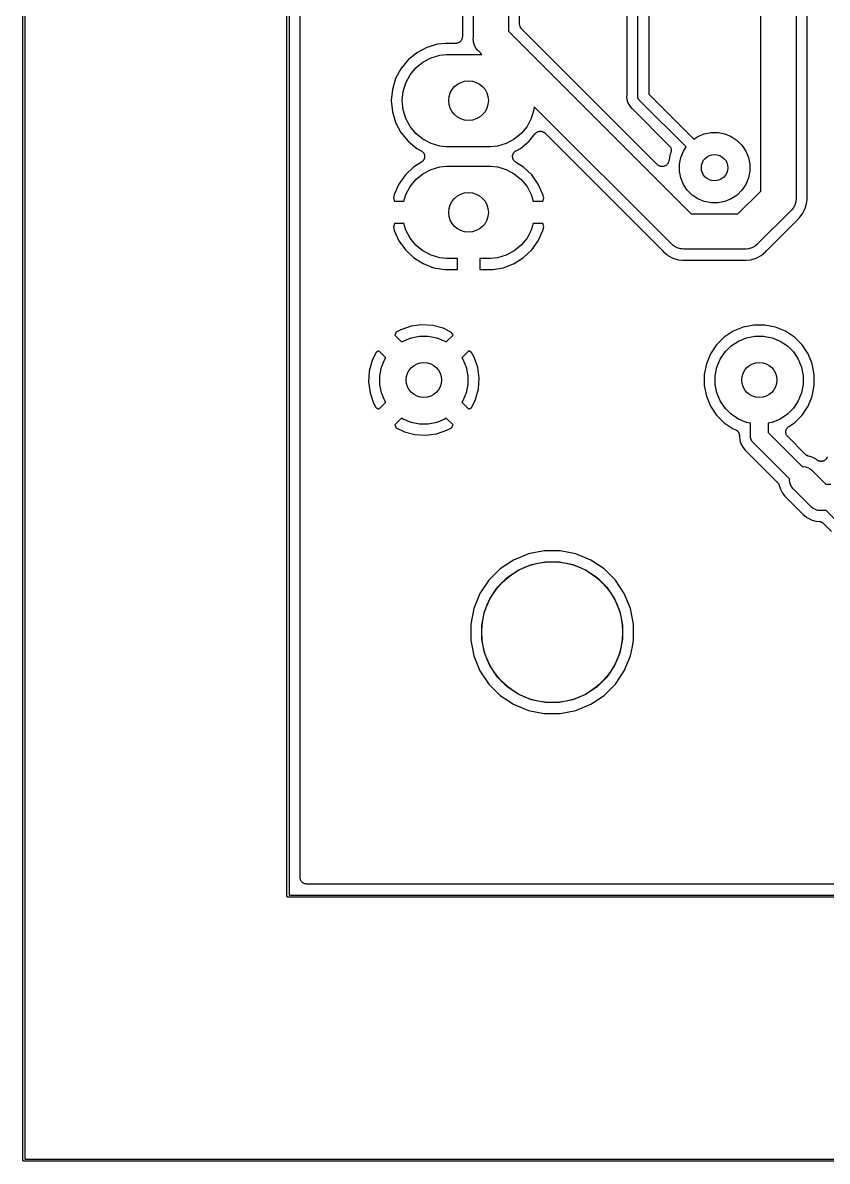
# Model space of a CAD drawing. Extents: x 44 to 126, y -146 to -44.
# Drawn here: x 43.97 to 62.25, y -146.03 to -120.15 of the extents above; entities that cross this region are included whole.
import ezdxf

# ---------------------------------------------------------------- set-up
doc = ezdxf.new("R2010")
doc.units = 0
doc.layers.add('BLACK', color=7, linetype='CONTINUOUS')

msp = doc.modelspace()

# ---------------------------------------------------------------- linework, layer by layer
at = {"layer": 'BLACK', "linetype": 'CONTINUOUS'}
for p, q in [((43.975, -145.999), (43.975, -44.0012)), ((44.025, -44.025), (44.025, -145.975)), ((49.975, -139.999), (49.975, -50.0012)), ((50.025, -50.025), (50.025, -139.975)), ((57.944, -121.817), (57.944, -116.036)), ((58.194, -115.99), (58.194, -121.771)), ((57.694, -116.201), (57.694, -121.797)), ((50.275, -139.575), (50.275, -118.928)), ((53.96, -119.259), (53.96, -120.47)), ((54.21, -120.49), (54.21, -119.027)), ((55.01, -119.027), (55.01, -120.344)), ((55.26, -120.179), (55.26, -119.259)), ((60.74, -123.974), (60.74, -119.48)), ((61.54, -119.426), (61.54, -124.12)), ((61.79, -124.101), (61.79, -119.592)), ((55.2614, -120.192), (55.26, -120.179)), ((55.2626, -120.206), (55.2614, -120.192)), ((55.2628, -120.207), (55.2626, -120.206)), ((55.2629, -120.208), (55.2628, -120.207)), ((55.2669, -120.221), (55.2629, -120.208)), ((55.2707, -120.234), (55.2669, -120.221)), ((55.2711, -120.235), (55.2707, -120.234)), ((55.2713, -120.236), (55.2711, -120.235)), ((55.2778, -120.248), (55.2713, -120.236)), ((55.2842, -120.26), (55.2778, -120.248)), ((55.2847, -120.261), (55.2842, -120.26)), ((55.2851, -120.262), (55.2847, -120.261)), ((55.2938, -120.272), (55.2851, -120.262)), ((55.3025, -120.283), (55.2938, -120.272)), ((55.3035, -120.284), (55.3025, -120.283)), ((55.3036, -120.284), (55.3035, -120.284)), ((55.3039, -120.285), (55.3036, -120.284)), ((55.3036, -120.284), (55.3036, -120.284)), ((58.3951, -123.376), (55.3039, -120.285)), ((53.9248, -120.565), (53.9157, -120.576)), ((53.9338, -120.555), (53.9248, -120.565)), ((53.934, -120.554), (53.9338, -120.555)), ((53.9344, -120.554), (53.934, -120.554)), ((53.9411, -120.541), (53.9344, -120.554)), ((53.9479, -120.529), (53.9411, -120.541)), ((53.948, -120.529), (53.9479, -120.529)), ((53.9483, -120.528), (53.948, -120.529)), ((53.9524, -120.515), (53.9483, -120.528)), ((53.9567, -120.501), (53.9524, -120.515)), ((53.9568, -120.501), (53.9567, -120.501)), ((53.9569, -120.5), (53.9568, -120.501)), ((53.9584, -120.486), (53.9569, -120.5)), ((53.96, -120.472), (53.9584, -120.486)), ((53.96, -120.47), (53.96, -120.471)), ((53.96, -120.471), (53.96, -120.471)), ((53.96, -120.471), (53.96, -120.471)), ((53.96, -120.471), (53.96, -120.472)), ((54.2081, -120.51), (54.21, -120.49)), ((54.2158, -120.588), (54.2081, -120.51)), ((55.01, -120.344), (59.1597, -124.494)), ((53.1521, -120.713), (52.9263, -120.834)), ((53.3972, -120.639), (53.1521, -120.713)), ((53.5881, -120.62), (53.3972, -120.639)), ((53.81, -120.62), (53.5881, -120.62)), ((53.8241, -120.619), (53.81, -120.62)), ((53.8381, -120.617), (53.8241, -120.619)), ((53.8386, -120.617), (53.8381, -120.617)), ((53.8391, -120.617), (53.8386, -120.617)), ((53.8526, -120.613), (53.8391, -120.617)), ((53.8662, -120.609), (53.8526, -120.613)), ((53.8667, -120.609), (53.8662, -120.609)), ((53.8672, -120.609), (53.8667, -120.609)), ((53.8796, -120.602), (53.8672, -120.609)), ((53.8921, -120.596), (53.8796, -120.602)), ((53.8925, -120.595), (53.8921, -120.596)), ((53.893, -120.595), (53.8925, -120.595)), ((53.9039, -120.586), (53.893, -120.595)), ((53.915, -120.577), (53.9039, -120.586)), ((53.9153, -120.577), (53.915, -120.577)), ((53.9157, -120.576), (53.9153, -120.577)), ((54.2387, -120.664), (54.2158, -120.588)), ((54.2758, -120.733), (54.2387, -120.664)), ((54.3133, -120.779), (54.2758, -120.733)), ((54.3258, -120.794), (54.3133, -120.779)), ((54.3133, -120.779), (54.3133, -120.779)), ((54.341, -120.807), (54.3258, -120.794)), ((54.4043, -120.87), (54.341, -120.807)), ((52.7283, -120.996), (52.5659, -121.194)), ((52.9263, -120.834), (52.7283, -120.996)), ((52.9059, -121.174), (53.0658, -121.043)), ((53.0658, -121.043), (53.2482, -120.945)), ((53.2482, -120.945), (53.4462, -120.885)), ((53.4462, -120.885), (53.6004, -120.87)), ((53.6004, -120.87), (54.4043, -120.87)), ((52.5659, -121.194), (52.4451, -121.42)), ((52.6772, -121.516), (52.7747, -121.334)), ((52.7747, -121.334), (52.9059, -121.174)), ((52.4451, -121.42), (52.3708, -121.665)), ((52.6172, -121.714), (52.6772, -121.516)), ((52.3708, -121.665), (52.3457, -121.92)), ((52.5969, -121.92), (52.6172, -121.714)), ((57.6933, -121.812), (57.6922, -121.823)), ((57.6922, -121.823), (57.6994, -121.897)), ((57.694, -121.799), (57.6933, -121.806)), ((57.6933, -121.806), (57.6933, -121.812)), ((57.694, -121.797), (57.694, -121.799)), ((57.9434, -121.823), (57.944, -121.817)), ((57.9458, -121.847), (57.9434, -121.823)), ((57.9529, -121.871), (57.9458, -121.847)), ((58.194, -121.771), (59.2192, -122.796)), ((52.3457, -121.92), (52.3708, -122.175)), ((52.6172, -122.126), (52.5969, -121.92)), ((52.6772, -122.324), (52.6172, -122.126)), ((55.5868, -122.126), (55.5268, -122.324)), ((55.5934, -122.059), (55.5868, -122.126)), ((58.6973, -125.163), (55.5934, -122.059)), ((57.6994, -121.897), (57.7209, -121.967)), ((57.7209, -121.967), (57.7557, -122.032)), ((57.7557, -122.032), (57.7752, -122.056)), ((57.7752, -122.056), (57.8025, -122.089)), ((57.8025, -122.089), (57.8112, -122.097)), ((57.8112, -122.097), (57.8128, -122.098)), ((57.8128, -122.098), (57.8172, -122.102)), ((57.8172, -122.102), (57.8221, -122.106)), ((57.8221, -122.106), (58.6602, -122.944)), ((57.9646, -121.893), (57.9529, -121.871)), ((57.9744, -121.905), (57.9646, -121.893)), ((57.9802, -121.912), (57.9744, -121.905)), ((57.9849, -121.916), (57.9802, -121.912)), ((59.0424, -122.973), (57.9849, -121.916)), ((52.3708, -122.175), (52.4451, -122.42)), ((52.7747, -122.506), (52.6772, -122.324)), ((55.5268, -122.324), (55.4293, -122.506)), ((52.4451, -122.42), (52.5659, -122.646)), ((52.9059, -122.666), (52.7747, -122.506)), ((55.4293, -122.506), (55.2981, -122.666)), ((55.6404, -122.648), (55.6461, -122.644)), ((55.6461, -122.644), (55.6514, -122.64)), ((55.6514, -122.64), (55.6584, -122.636)), ((55.6584, -122.636), (55.6649, -122.632)), ((55.6649, -122.632), (55.6713, -122.63)), ((55.6713, -122.63), (55.6773, -122.626)), ((55.6773, -122.626), (55.6848, -122.624)), ((55.6848, -122.624), (55.6921, -122.621)), ((55.6921, -122.621), (55.6988, -122.62)), ((55.6988, -122.62), (55.7054, -122.618)), ((55.7054, -122.618), (55.7132, -122.617)), ((55.7132, -122.617), (55.7209, -122.616)), ((55.7209, -122.616), (55.7277, -122.616)), ((55.7277, -122.616), (55.7345, -122.615)), ((55.7345, -122.615), (55.7423, -122.616)), ((55.7423, -122.616), (55.7501, -122.616)), ((55.7501, -122.616), (55.7568, -122.618)), ((55.7568, -122.618), (55.7636, -122.618)), ((55.7636, -122.618), (55.7711, -122.621)), ((55.7711, -122.621), (55.7788, -122.622)), ((55.7788, -122.622), (55.7851, -122.625)), ((55.7851, -122.625), (55.7916, -122.627)), ((55.7916, -122.627), (55.7985, -122.631)), ((55.7985, -122.631), (55.8057, -122.634)), ((55.8057, -122.634), (55.8114, -122.637)), ((55.8114, -122.637), (55.8174, -122.641)), ((55.8174, -122.641), (55.8235, -122.646)), ((59.4566, -122.675), (59.6112, -122.644)), ((59.6112, -122.644), (59.7688, -122.644)), ((59.7688, -122.644), (59.9234, -122.675)), ((52.5659, -122.646), (52.7283, -122.844)), ((52.7283, -122.844), (52.9263, -123.006)), ((53.0658, -122.797), (52.9059, -122.666)), ((53.2482, -122.895), (53.0658, -122.797)), ((53.4462, -122.955), (53.2482, -122.895)), ((54.9558, -122.895), (54.7578, -122.955)), ((55.1382, -122.797), (54.9558, -122.895)), ((55.2981, -122.666), (55.1382, -122.797)), ((55.2777, -123.006), (55.4757, -122.844)), ((55.4757, -122.844), (55.6181, -122.67)), ((55.6181, -122.67), (55.6194, -122.669)), ((55.6194, -122.669), (55.6243, -122.664)), ((55.6243, -122.664), (55.6287, -122.659)), ((55.6287, -122.659), (55.6348, -122.654)), ((55.6348, -122.654), (55.6404, -122.648)), ((55.8235, -122.646), (55.83, -122.65)), ((55.83, -122.65), (55.8348, -122.655)), ((55.8348, -122.655), (55.8401, -122.659)), ((55.8401, -122.659), (58.5066, -125.326)), ((59.2192, -122.796), (59.3111, -122.735)), ((59.3111, -122.735), (59.4566, -122.675)), ((59.9234, -122.675), (60.0689, -122.735)), ((60.0689, -122.735), (60.2, -122.823)), ((60.2, -122.823), (60.3114, -122.934)), ((52.9263, -123.006), (53.0237, -123.058)), ((53.0237, -123.058), (53.0255, -123.059)), ((53.0255, -123.059), (53.0329, -123.064)), ((53.0329, -123.064), (53.0406, -123.069)), ((53.0406, -123.069), (53.0449, -123.073)), ((53.0449, -123.073), (53.0496, -123.076)), ((53.0496, -123.076), (53.0559, -123.082)), ((53.0559, -123.082), (53.0626, -123.088)), ((53.0626, -123.088), (53.0661, -123.093)), ((53.0661, -123.093), (53.07, -123.097)), ((53.07, -123.097), (53.0749, -123.104)), ((53.0749, -123.104), (53.0804, -123.111)), ((53.0804, -123.111), (53.0829, -123.116)), ((53.0829, -123.116), (53.086, -123.121)), ((53.086, -123.121), (53.0894, -123.13)), ((53.0894, -123.13), (53.0933, -123.138)), ((53.0933, -123.138), (53.0948, -123.143)), ((53.0948, -123.143), (53.0969, -123.148)), ((53.0969, -123.148), (53.0986, -123.157)), ((53.0986, -123.157), (53.1009, -123.166)), ((53.6004, -122.97), (53.4462, -122.955)), ((54.6036, -122.97), (53.6004, -122.97)), ((54.7578, -122.955), (54.6036, -122.97)), ((55.1034, -123.164), (55.1059, -123.155)), ((55.1059, -123.155), (55.1077, -123.146)), ((55.1077, -123.146), (55.1099, -123.141)), ((55.1099, -123.141), (55.1114, -123.136)), ((55.1114, -123.136), (55.1155, -123.128)), ((55.1155, -123.128), (55.119, -123.119)), ((55.119, -123.119), (55.1221, -123.115)), ((55.1221, -123.115), (55.1247, -123.11)), ((55.1247, -123.11), (55.1303, -123.103)), ((55.1303, -123.103), (55.1353, -123.095)), ((55.1353, -123.095), (55.1393, -123.091)), ((55.1393, -123.091), (55.1428, -123.087)), ((55.1428, -123.087), (55.1497, -123.081)), ((55.1497, -123.081), (55.156, -123.074)), ((55.156, -123.074), (55.1607, -123.071)), ((55.1607, -123.071), (55.1651, -123.068)), ((55.1651, -123.068), (55.1729, -123.063)), ((55.1729, -123.063), (55.1803, -123.058)), ((55.1803, -123.058), (55.2777, -123.006)), ((58.6804, -123.138), (58.6483, -123.299)), ((58.6602, -122.944), (58.6607, -122.945)), ((58.6607, -122.945), (58.6607, -122.945)), ((58.6607, -122.945), (58.6607, -122.945)), ((58.6607, -122.945), (58.6616, -122.946)), ((58.6616, -122.946), (58.6703, -122.957)), ((58.6703, -122.957), (58.6792, -122.968)), ((58.6792, -122.968), (58.6795, -122.968)), ((58.6795, -122.968), (58.6799, -122.969)), ((58.6799, -122.969), (58.6863, -122.981)), ((58.6927, -123.108), (58.6804, -123.138)), ((58.6863, -122.981), (58.6929, -122.994)), ((58.6967, -123.095), (58.6927, -123.108)), ((58.6929, -122.994), (58.6931, -122.994)), ((58.6931, -122.994), (58.6934, -122.995)), ((58.6934, -122.995), (58.6972, -123.008)), ((58.7009, -123.081), (58.6967, -123.095)), ((58.6972, -123.008), (58.7013, -123.022)), ((58.701, -123.081), (58.7009, -123.081)), ((58.7012, -123.08), (58.701, -123.081)), ((58.7026, -123.066), (58.7012, -123.08)), ((58.7013, -123.022), (58.7014, -123.022)), ((58.7014, -123.022), (58.7015, -123.023)), ((58.7015, -123.023), (58.7028, -123.037)), ((58.7041, -123.052), (58.7026, -123.066)), ((58.7028, -123.037), (58.7041, -123.051)), ((58.7041, -123.051), (58.704, -123.051)), ((58.704, -123.051), (58.7041, -123.052)), ((58.9207, -123.211), (58.981, -123.065)), ((58.981, -123.065), (59.0424, -122.973)), ((60.3114, -122.934), (60.399, -123.065)), ((60.399, -123.065), (60.4593, -123.211)), ((53.0329, -123.317), (52.8524, -123.431)), ((53.04, -123.312), (53.0329, -123.317)), ((53.0475, -123.307), (53.04, -123.312)), ((53.0516, -123.303), (53.0475, -123.307)), ((53.0561, -123.299), (53.0516, -123.303)), ((53.0619, -123.293), (53.0561, -123.299)), ((53.0683, -123.286), (53.0619, -123.293)), ((53.0715, -123.282), (53.0683, -123.286)), ((53.0753, -123.277), (53.0715, -123.282)), ((53.0797, -123.27), (53.0753, -123.277)), ((53.0847, -123.262), (53.0797, -123.27)), ((53.087, -123.257), (53.0847, -123.262)), ((53.0898, -123.252), (53.087, -123.257)), ((53.0926, -123.243), (53.0898, -123.252)), ((53.0961, -123.235), (53.0926, -123.243)), ((53.0973, -123.23), (53.0961, -123.235)), ((53.0991, -123.224), (53.0973, -123.23)), ((53.1003, -123.215), (53.0991, -123.224)), ((53.1021, -123.206), (53.1003, -123.215)), ((53.1009, -123.166), (53.1013, -123.172)), ((53.1013, -123.172), (53.1024, -123.177)), ((53.1029, -123.195), (53.1021, -123.201)), ((53.1021, -123.201), (53.1021, -123.206)), ((53.1024, -123.177), (53.1023, -123.186)), ((53.1023, -123.186), (53.1029, -123.195)), ((53.4462, -123.425), (53.6004, -123.41)), ((53.6004, -123.41), (54.6036, -123.41)), ((54.6036, -123.41), (54.7578, -123.425)), ((55.1011, -123.193), (55.1018, -123.184)), ((55.1017, -123.199), (55.1011, -123.193)), ((55.1017, -123.204), (55.1017, -123.199)), ((55.1034, -123.213), (55.1017, -123.204)), ((55.1018, -123.175), (55.103, -123.17)), ((55.1018, -123.184), (55.1018, -123.175)), ((55.103, -123.17), (55.1034, -123.164)), ((55.1044, -123.222), (55.1034, -123.213)), ((55.1062, -123.228), (55.1044, -123.222)), ((55.1073, -123.233), (55.1062, -123.228)), ((55.1106, -123.241), (55.1073, -123.233)), ((55.1134, -123.25), (55.1106, -123.241)), ((55.1161, -123.255), (55.1134, -123.25)), ((55.1183, -123.26), (55.1161, -123.255)), ((55.1232, -123.268), (55.1183, -123.26)), ((55.1275, -123.276), (55.1232, -123.268)), ((55.1312, -123.28), (55.1275, -123.276)), ((55.1344, -123.285), (55.1312, -123.28)), ((55.1406, -123.291), (55.1344, -123.285)), ((55.1464, -123.298), (55.1406, -123.291)), ((55.1509, -123.302), (55.1464, -123.298)), ((55.1549, -123.306), (55.1509, -123.302)), ((55.1623, -123.311), (55.1549, -123.306)), ((55.1693, -123.316), (55.1623, -123.311)), ((55.1711, -123.317), (55.1693, -123.316)), ((55.3516, -123.431), (55.1711, -123.317)), ((58.4062, -123.385), (58.3951, -123.376)), ((58.4172, -123.394), (58.4062, -123.385)), ((58.4174, -123.394), (58.4172, -123.394)), ((58.4177, -123.394), (58.4174, -123.394)), ((58.4305, -123.401), (58.4177, -123.394)), ((58.4429, -123.408), (58.4305, -123.401)), ((58.4432, -123.408), (58.4429, -123.408)), ((58.4435, -123.408), (58.4432, -123.408)), ((58.4573, -123.412), (58.4435, -123.408)), ((58.4709, -123.417), (58.4573, -123.412)), ((58.4712, -123.417), (58.4709, -123.417)), ((58.4715, -123.417), (58.4712, -123.417)), ((58.4859, -123.418), (58.4715, -123.417)), ((58.5, -123.42), (58.4859, -123.418)), ((58.5003, -123.42), (58.5, -123.42)), ((58.5006, -123.42), (58.5003, -123.42)), ((58.5151, -123.418), (58.5006, -123.42)), ((58.5291, -123.417), (58.5151, -123.418)), ((58.5294, -123.417), (58.5291, -123.417)), ((58.5298, -123.417), (58.5294, -123.417)), ((58.5435, -123.413), (58.5298, -123.417)), ((58.5572, -123.409), (58.5435, -123.413)), ((58.5575, -123.409), (58.5572, -123.409)), ((58.5578, -123.409), (58.5575, -123.409)), ((58.5703, -123.402), (58.5578, -123.409)), ((58.5832, -123.395), (58.5703, -123.402)), ((58.5834, -123.395), (58.5832, -123.395)), ((58.5837, -123.395), (58.5834, -123.395)), ((58.5947, -123.386), (58.5837, -123.395)), ((58.606, -123.377), (58.5947, -123.386)), ((58.6062, -123.377), (58.606, -123.377)), ((58.6065, -123.377), (58.6062, -123.377)), ((58.6156, -123.366), (58.6065, -123.377)), ((58.6248, -123.355), (58.6156, -123.366)), ((58.625, -123.354), (58.6248, -123.355)), ((58.6252, -123.354), (58.625, -123.354)), ((58.6321, -123.341), (58.6252, -123.354)), ((58.639, -123.329), (58.6321, -123.341)), ((58.6391, -123.329), (58.639, -123.329)), ((58.6392, -123.328), (58.6391, -123.329)), ((58.6436, -123.315), (58.6392, -123.328)), ((58.6478, -123.301), (58.6436, -123.315)), ((58.648, -123.3), (58.6478, -123.301)), ((58.6483, -123.299), (58.648, -123.3)), ((58.648, -123.3), (58.648, -123.3)), ((58.648, -123.3), (58.648, -123.3)), ((58.89, -123.365), (58.9207, -123.211)), ((58.89, -123.523), (58.89, -123.365)), ((60.4593, -123.211), (60.49, -123.365)), ((60.49, -123.365), (60.49, -123.523)), ((52.6671, -123.607), (52.5196, -123.815)), ((52.8524, -123.431), (52.6671, -123.607)), ((52.9059, -123.714), (53.0658, -123.583)), ((53.0658, -123.583), (53.2482, -123.485)), ((53.2482, -123.485), (53.4462, -123.425)), ((54.7578, -123.425), (54.9558, -123.485)), ((54.9558, -123.485), (55.1382, -123.583)), ((55.1382, -123.583), (55.2981, -123.714)), ((55.5369, -123.607), (55.3516, -123.431)), ((55.6844, -123.815), (55.5369, -123.607)), ((58.9207, -123.677), (58.89, -123.523)), ((58.981, -123.823), (58.9207, -123.677)), ((60.4593, -123.677), (60.399, -123.823)), ((60.49, -123.523), (60.4593, -123.677)), ((52.5196, -123.815), (52.4148, -124.05)), ((52.6772, -124.056), (52.7747, -123.874)), ((52.7747, -123.874), (52.9059, -123.714)), ((55.2981, -123.714), (55.4293, -123.874)), ((55.4293, -123.874), (55.5268, -124.056)), ((55.7891, -124.05), (55.6844, -123.815)), ((59.0686, -123.954), (58.981, -123.823)), ((60.399, -123.823), (60.3114, -123.954)), ((52.4148, -124.05), (52.3953, -124.128)), ((52.3953, -124.128), (52.4182, -124.206)), ((52.6318, -124.206), (52.6772, -124.056)), ((55.5268, -124.056), (55.5722, -124.206)), ((55.7858, -124.206), (55.8087, -124.128)), ((55.8087, -124.128), (55.7891, -124.05)), ((59.18, -124.065), (59.0686, -123.954)), ((59.3111, -124.153), (59.18, -124.065)), ((59.4566, -124.213), (59.3111, -124.153)), ((60.0689, -124.153), (59.9234, -124.213)), ((60.2, -124.065), (60.0689, -124.153)), ((60.3114, -123.954), (60.2, -124.065)), ((60.2203, -124.494), (60.74, -123.974)), ((61.5419, -124.14), (61.5347, -124.214)), ((61.54, -124.12), (61.5419, -124.14)), ((61.7806, -124.267), (61.7907, -124.165)), ((61.7906, -124.107), (61.79, -124.101)), ((61.7905, -124.113), (61.7906, -124.107)), ((61.7907, -124.115), (61.7905, -124.113)), ((61.7931, -124.14), (61.7907, -124.115)), ((61.7907, -124.165), (61.7931, -124.14)), ((61.7907, -124.165), (61.7907, -124.165)), ((52.4182, -124.206), (52.6318, -124.206)), ((55.5722, -124.206), (55.7858, -124.206)), ((59.6112, -124.244), (59.4566, -124.213)), ((59.7688, -124.244), (59.6112, -124.244)), ((59.9234, -124.213), (59.7688, -124.244)), ((61.409, -124.437), (60.6827, -125.163)), ((61.4242, -124.424), (61.409, -124.437)), ((61.4438, -124.4), (61.4242, -124.424)), ((61.4742, -124.363), (61.4438, -124.4)), ((61.4832, -124.346), (61.4742, -124.363)), ((61.5113, -124.294), (61.4832, -124.346)), ((61.5342, -124.218), (61.5113, -124.294)), ((61.5347, -124.214), (61.5342, -124.218)), ((61.6831, -124.503), (61.7434, -124.39)), ((61.7434, -124.39), (61.7806, -124.267)), ((52.4182, -124.714), (52.3953, -124.792)), ((52.6318, -124.714), (52.4182, -124.714)), ((52.6772, -124.864), (52.6318, -124.714)), ((55.5722, -124.714), (55.5268, -124.864)), ((55.7858, -124.714), (55.5722, -124.714)), ((55.8087, -124.792), (55.7858, -124.714)), ((59.1597, -124.494), (60.2203, -124.494)), ((60.8734, -125.326), (61.5718, -124.627)), ((61.5718, -124.627), (61.5733, -124.626)), ((61.5733, -124.626), (61.5783, -124.622)), ((61.5783, -124.622), (61.5827, -124.618)), ((61.5827, -124.618), (61.6018, -124.602)), ((61.6018, -124.602), (61.6286, -124.569)), ((61.6286, -124.569), (61.6831, -124.503)), ((61.6286, -124.569), (61.6286, -124.569)), ((52.3953, -124.792), (52.4148, -124.87)), ((52.4148, -124.87), (52.5196, -125.105)), ((52.7747, -125.046), (52.6772, -124.864)), ((55.5268, -124.864), (55.4293, -125.046)), ((55.6844, -125.105), (55.7891, -124.87)), ((55.7891, -124.87), (55.8087, -124.792)), ((52.5196, -125.105), (52.6671, -125.313)), ((52.9059, -125.206), (52.7747, -125.046)), ((53.0658, -125.337), (52.9059, -125.206)), ((55.2981, -125.206), (55.1382, -125.337)), ((55.4293, -125.046), (55.2981, -125.206)), ((55.5369, -125.313), (55.6844, -125.105)), ((58.7098, -125.178), (58.6973, -125.163)), ((58.725, -125.191), (58.7098, -125.178)), ((58.7499, -125.211), (58.725, -125.191)), ((58.725, -125.191), (58.725, -125.191)), ((58.7707, -125.228), (58.7499, -125.211)), ((58.8402, -125.265), (58.7707, -125.228)), ((60.6093, -125.228), (60.5398, -125.265)), ((60.6702, -125.178), (60.6093, -125.228)), ((60.6827, -125.163), (60.6702, -125.178)), ((52.6671, -125.313), (52.8524, -125.489)), ((52.8524, -125.489), (53.0685, -125.625)), ((53.2482, -125.435), (53.0658, -125.337)), ((53.4462, -125.495), (53.2482, -125.435)), ((54.9558, -125.435), (54.7578, -125.495)), ((55.1382, -125.337), (54.9558, -125.435)), ((55.1355, -125.625), (55.3516, -125.489)), ((55.3516, -125.489), (55.5369, -125.313)), ((58.5066, -125.326), (58.5081, -125.327)), ((58.5081, -125.327), (58.512, -125.332)), ((58.512, -125.332), (58.5165, -125.337)), ((58.5165, -125.337), (58.5322, -125.356)), ((58.5322, -125.356), (58.5944, -125.407)), ((58.5944, -125.407), (58.5945, -125.407)), ((58.5945, -125.407), (58.6311, -125.437)), ((58.6311, -125.437), (58.7441, -125.497)), ((58.9156, -125.288), (58.8402, -125.265)), ((58.9523, -125.292), (58.9156, -125.288)), ((58.994, -125.296), (58.9523, -125.292)), ((59.0136, -125.294), (58.994, -125.296)), ((60.3664, -125.294), (59.0136, -125.294)), ((60.386, -125.296), (60.3664, -125.294)), ((60.4056, -125.294), (60.386, -125.296)), ((60.4644, -125.288), (60.4056, -125.294)), ((60.4056, -125.294), (60.4056, -125.294)), ((60.5398, -125.265), (60.4644, -125.288)), ((60.6359, -125.497), (60.7489, -125.437)), ((60.7489, -125.437), (60.8478, -125.356)), ((60.8478, -125.356), (60.8635, -125.337)), ((60.8635, -125.337), (60.8649, -125.335)), ((60.8649, -125.335), (60.8694, -125.331)), ((60.8694, -125.331), (60.8734, -125.326)), ((53.0685, -125.625), (53.307, -125.717)), ((53.307, -125.717), (53.5608, -125.76)), ((53.6004, -125.51), (53.4462, -125.495)), ((53.848, -125.51), (53.6004, -125.51)), ((53.848, -125.76), (53.848, -125.51)), ((54.6036, -125.51), (54.356, -125.51)), ((54.356, -125.51), (54.356, -125.76)), ((54.7578, -125.495), (54.6036, -125.51)), ((54.6432, -125.76), (54.897, -125.717)), ((54.897, -125.717), (55.1355, -125.625)), ((58.7441, -125.497), (58.8666, -125.535)), ((58.8666, -125.535), (58.9622, -125.544)), ((58.9622, -125.544), (59.0332, -125.544)), ((59.0332, -125.544), (59.0333, -125.544)), ((59.0333, -125.544), (60.3467, -125.544)), ((60.3467, -125.544), (60.3481, -125.544)), ((60.3481, -125.544), (60.4178, -125.544)), ((60.4178, -125.544), (60.5134, -125.535)), ((60.5134, -125.535), (60.6359, -125.497)), ((53.5608, -125.76), (53.848, -125.76)), ((54.356, -125.76), (54.6432, -125.76)), ((53.0424, -127.015), (52.7983, -127.047)), ((53.2881, -127.03), (53.0424, -127.015)), ((53.5261, -127.094), (53.2881, -127.03)), ((60.5829, -127.02), (60.3414, -127.068)), ((60.8291, -127.02), (60.5829, -127.02)), ((61.0706, -127.068), (60.8291, -127.02)), ((52.4565, -127.185), (52.423, -127.248)), ((52.423, -127.248), (52.5804, -127.405)), ((52.5628, -127.128), (52.4565, -127.185)), ((52.7983, -127.047), (52.5628, -127.128)), ((52.7943, -127.308), (52.9875, -127.27)), ((52.9875, -127.27), (53.1845, -127.27)), ((53.1845, -127.27), (53.3777, -127.308)), ((53.7168, -127.187), (53.5261, -127.094)), ((53.5916, -127.405), (53.749, -127.248)), ((53.749, -127.248), (53.7168, -127.187)), ((59.9092, -127.299), (59.7351, -127.473)), ((60.1139, -127.162), (59.9092, -127.299)), ((60.3414, -127.068), (60.1139, -127.162)), ((60.4143, -127.308), (60.6075, -127.27)), ((60.6075, -127.27), (60.8045, -127.27)), ((60.8045, -127.27), (60.9977, -127.308)), ((61.2981, -127.162), (61.0706, -127.068)), ((61.5028, -127.299), (61.2981, -127.162)), ((61.6769, -127.473), (61.5028, -127.299)), ((52.5804, -127.405), (52.6123, -127.384)), ((52.6123, -127.384), (52.7943, -127.308)), ((53.3777, -127.308), (53.5597, -127.384)), ((53.5597, -127.384), (53.5916, -127.405)), ((59.7351, -127.473), (59.5983, -127.678)), ((59.9292, -127.633), (60.0685, -127.493)), ((60.0685, -127.493), (60.2323, -127.384)), ((60.2323, -127.384), (60.4143, -127.308)), ((60.9977, -127.308), (61.1797, -127.384)), ((61.1797, -127.384), (61.3435, -127.493)), ((61.3435, -127.493), (61.4828, -127.633)), ((61.8137, -127.678), (61.6769, -127.473)), ((52.0032, -127.639), (51.9096, -127.83)), ((52.0638, -127.607), (52.0032, -127.639)), ((52.2212, -127.764), (52.0638, -127.607)), ((52.1244, -127.978), (52.1998, -127.796)), ((52.1998, -127.796), (52.2212, -127.764)), ((54.1082, -127.607), (53.9508, -127.764)), ((53.9508, -127.764), (53.9722, -127.796)), ((53.9722, -127.796), (54.0476, -127.978)), ((54.1714, -127.641), (54.1082, -127.607)), ((54.2282, -127.747), (54.1714, -127.641)), ((54.3087, -127.982), (54.2282, -127.747)), ((59.5983, -127.678), (59.504, -127.905)), ((59.7444, -127.978), (59.8198, -127.796)), ((59.8198, -127.796), (59.9292, -127.633)), ((61.4828, -127.633), (61.5922, -127.796)), ((61.5922, -127.796), (61.6676, -127.978)), ((61.908, -127.905), (61.8137, -127.678)), ((51.8463, -128.068), (51.8307, -128.314)), ((51.9096, -127.83), (51.8463, -128.068)), ((52.086, -128.172), (52.1244, -127.978)), ((54.0476, -127.978), (54.086, -128.172)), ((54.3413, -128.226), (54.3087, -127.982)), ((59.504, -127.905), (59.456, -128.147)), ((59.706, -128.172), (59.7444, -127.978)), ((61.6676, -127.978), (61.706, -128.172)), ((61.956, -128.147), (61.908, -127.905)), ((51.8307, -128.314), (51.8633, -128.558)), ((52.086, -128.368), (52.086, -128.172)), ((54.086, -128.172), (54.086, -128.368)), ((54.3257, -128.472), (54.3413, -128.226)), ((59.456, -128.147), (59.456, -128.393)), ((59.706, -128.368), (59.706, -128.172)), ((61.706, -128.172), (61.706, -128.368)), ((61.956, -128.393), (61.956, -128.147)), ((51.8633, -128.558), (51.9438, -128.793)), ((52.1244, -128.562), (52.086, -128.368)), ((52.1998, -128.744), (52.1244, -128.562)), ((54.0476, -128.562), (53.9722, -128.744)), ((54.086, -128.368), (54.0476, -128.562)), ((54.2624, -128.71), (54.3257, -128.472)), ((59.456, -128.393), (59.504, -128.635)), ((59.7444, -128.562), (59.706, -128.368)), ((59.8198, -128.744), (59.7444, -128.562)), ((61.6676, -128.562), (61.5922, -128.744)), ((61.706, -128.368), (61.6676, -128.562)), ((61.908, -128.635), (61.956, -128.393)), ((51.9438, -128.793), (52.0006, -128.899)), ((52.0638, -128.933), (52.2212, -128.776)), ((52.2212, -128.776), (52.1998, -128.744)), ((53.9722, -128.744), (53.9508, -128.776)), ((53.9508, -128.776), (54.1082, -128.933)), ((54.1688, -128.901), (54.2624, -128.71)), ((59.504, -128.635), (59.5983, -128.862)), ((59.9292, -128.907), (59.8198, -128.744)), ((61.5922, -128.744), (61.4828, -128.907)), ((61.8137, -128.862), (61.908, -128.635)), ((52.0006, -128.899), (52.0638, -128.933)), ((54.1082, -128.933), (54.1688, -128.901)), ((59.5983, -128.862), (59.7351, -129.067)), ((59.7351, -129.067), (59.9092, -129.241)), ((60.0685, -129.047), (59.9292, -128.907)), ((60.2323, -129.156), (60.0685, -129.047)), ((61.3435, -129.047), (61.1797, -129.156)), ((61.4828, -128.907), (61.3435, -129.047)), ((61.5028, -129.241), (61.6769, -129.067)), ((61.6769, -129.067), (61.8137, -128.862)), ((52.5804, -129.135), (52.423, -129.292)), ((52.423, -129.292), (52.4552, -129.353)), ((52.4552, -129.353), (52.6459, -129.446)), ((52.6123, -129.156), (52.5804, -129.135)), ((52.7943, -129.232), (52.6123, -129.156)), ((52.9875, -129.27), (52.7943, -129.232)), ((53.1845, -129.27), (52.9875, -129.27)), ((53.3777, -129.232), (53.1845, -129.27)), ((53.5597, -129.156), (53.3777, -129.232)), ((53.5916, -129.135), (53.5597, -129.156)), ((53.749, -129.292), (53.5916, -129.135)), ((53.6091, -129.412), (53.7155, -129.355)), ((53.7155, -129.355), (53.749, -129.292)), ((59.9092, -129.241), (60.1139, -129.378)), ((60.4143, -129.232), (60.2323, -129.156)), ((60.506, -129.25), (60.4143, -129.232)), ((60.506, -129.538), (60.506, -129.25)), ((60.9977, -129.232), (60.906, -129.25)), ((60.906, -129.25), (60.906, -129.465)), ((61.1797, -129.156), (60.9977, -129.232)), ((61.3266, -129.38), (61.3333, -129.368)), ((61.3333, -129.368), (61.3336, -129.367)), ((61.3336, -129.367), (61.3338, -129.367)), ((61.3338, -129.367), (61.343, -129.356)), ((61.343, -129.356), (61.3519, -129.345)), ((61.3519, -129.345), (61.3523, -129.345)), ((61.3523, -129.345), (61.3526, -129.345)), ((61.3526, -129.345), (61.3636, -129.336)), ((61.3636, -129.336), (61.3746, -129.327)), ((61.3746, -129.327), (61.5028, -129.241)), ((52.6459, -129.446), (52.8839, -129.51)), ((52.8839, -129.51), (53.1296, -129.525)), ((53.1296, -129.525), (53.3737, -129.493)), ((53.3737, -129.493), (53.6091, -129.412)), ((60.1139, -129.378), (60.1617, -129.398)), ((60.1617, -129.398), (60.1636, -129.398)), ((60.1636, -129.398), (60.1695, -129.402)), ((60.1695, -129.402), (60.1757, -129.404)), ((60.1757, -129.404), (60.1823, -129.409)), ((60.1823, -129.409), (60.1892, -129.412)), ((60.1892, -129.412), (60.1944, -129.417)), ((60.1944, -129.417), (60.1999, -129.421)), ((60.1999, -129.421), (60.2055, -129.426)), ((60.2055, -129.426), (60.2116, -129.431)), ((60.2116, -129.431), (60.2158, -129.437)), ((60.2158, -129.437), (60.2206, -129.441)), ((60.2206, -129.441), (60.225, -129.448)), ((60.225, -129.448), (60.2299, -129.454)), ((60.2299, -129.454), (60.233, -129.46)), ((60.233, -129.46), (60.2367, -129.466)), ((60.2367, -129.466), (60.2398, -129.473)), ((60.2398, -129.473), (60.2434, -129.48)), ((60.2434, -129.48), (60.2453, -129.487)), ((60.2453, -129.487), (60.2479, -129.493)), ((60.2479, -129.493), (60.2494, -129.501)), ((60.2494, -129.501), (60.2517, -129.508)), ((60.2517, -129.508), (60.2523, -129.515)), ((60.2523, -129.515), (60.2536, -129.522)), ((60.2543, -129.537), (60.2535, -129.544)), ((60.2535, -129.544), (60.2535, -129.545)), ((60.2535, -129.545), (60.2553, -129.563)), ((60.2536, -129.522), (60.2536, -129.529)), ((60.2536, -129.529), (60.2543, -129.537)), ((60.2553, -129.563), (60.2625, -129.636)), ((60.505, -129.548), (60.506, -129.538)), ((60.506, -129.558), (60.505, -129.548)), ((60.5089, -129.587), (60.506, -129.558)), ((60.506, -129.558), (60.506, -129.558)), ((60.5203, -129.625), (60.5089, -129.587)), ((60.5389, -129.66), (60.5203, -129.625)), ((60.906, -129.465), (61.6791, -130.238)), ((61.3079, -129.45), (61.3094, -129.436)), ((61.3079, -129.451), (61.3079, -129.45)), ((61.3079, -129.45), (61.3079, -129.45)), ((61.3092, -129.465), (61.3079, -129.451)), ((61.3105, -129.479), (61.3092, -129.465)), ((61.3094, -129.436), (61.3109, -129.422)), ((61.3106, -129.479), (61.3105, -129.479)), ((61.3106, -129.48), (61.3106, -129.479)), ((61.3146, -129.493), (61.3106, -129.48)), ((61.3109, -129.422), (61.311, -129.421)), ((61.311, -129.421), (61.3111, -129.421)), ((61.3111, -129.421), (61.3153, -129.407)), ((61.3186, -129.507), (61.3146, -129.493)), ((61.3153, -129.407), (61.3195, -129.394)), ((61.3188, -129.507), (61.3186, -129.507)), ((61.319, -129.508), (61.3188, -129.507)), ((61.3256, -129.52), (61.319, -129.508)), ((61.3195, -129.394), (61.3197, -129.393)), ((61.3197, -129.393), (61.3198, -129.393)), ((61.3198, -129.393), (61.3266, -129.38)), ((61.3321, -129.533), (61.3256, -129.52)), ((61.3324, -129.533), (61.3321, -129.533)), ((61.3326, -129.534), (61.3324, -129.533)), ((61.3416, -129.545), (61.3326, -129.534)), ((61.3504, -129.556), (61.3416, -129.545)), ((61.351, -129.557), (61.3504, -129.556)), ((61.3518, -129.557), (61.351, -129.557)), ((61.351, -129.557), (61.351, -129.557)), ((61.351, -129.557), (61.351, -129.557)), ((61.7579, -129.964), (61.3518, -129.557)), ((60.2625, -129.636), (60.2882, -129.721)), ((60.2882, -129.721), (60.33, -129.799)), ((60.33, -129.799), (60.3863, -129.868)), ((60.3863, -129.868), (60.3977, -129.877)), ((60.3977, -129.877), (60.3994, -129.879)), ((60.3994, -129.879), (60.4038, -129.883)), ((60.4038, -129.883), (60.4087, -129.887)), ((60.4087, -129.887), (61.1215, -130.6)), ((60.5639, -129.69), (60.5389, -129.66)), ((60.5715, -129.696), (60.5639, -129.69)), ((61.3962, -130.521), (60.5715, -129.696)), ((61.7629, -129.968), (61.7579, -129.964)), ((61.7674, -129.972), (61.7629, -129.968)), ((61.7742, -129.977), (61.7674, -129.972)), ((61.7805, -129.982), (61.7742, -129.977)), ((61.7862, -129.985), (61.7805, -129.982)), ((61.7916, -129.989), (61.7862, -129.985)), ((61.7991, -129.992), (61.7916, -129.989)), ((61.8063, -129.996), (61.7991, -129.992)), ((61.8125, -129.998), (61.8063, -129.996)), ((61.8184, -130), (61.8125, -129.998)), ((61.8204, -130.001), (61.8184, -130)), ((61.9075, -130.027), (61.8204, -130.001)), ((62.003, -130.078), (61.9075, -130.027)), ((62.0125, -130.086), (62.003, -130.078)), ((62.0184, -130.09), (62.0125, -130.086)), ((62.0239, -130.095), (62.0184, -130.09)), ((62.0305, -130.098), (62.0239, -130.095)), ((62.0368, -130.102), (62.0305, -130.098)), ((62.0434, -130.105), (62.0368, -130.102)), ((62.0496, -130.109), (62.0434, -130.105)), ((62.0569, -130.111), (62.0496, -130.109)), ((62.0638, -130.114), (62.0569, -130.111)), ((62.0708, -130.115), (62.0638, -130.114)), ((62.0776, -130.117), (62.0708, -130.115)), ((62.0851, -130.118), (62.0776, -130.117)), ((62.0925, -130.12), (62.0851, -130.118)), ((62.0997, -130.12), (62.0925, -130.12)), ((62.1067, -130.12), (62.0997, -130.12)), ((62.1142, -130.12), (62.1067, -130.12)), ((62.1218, -130.12), (62.1142, -130.12)), ((62.1288, -130.118), (62.1218, -130.12)), ((62.1359, -130.118), (62.1288, -130.118)), ((62.1431, -130.115), (62.1359, -130.118)), ((62.1506, -130.114), (62.1431, -130.115)), ((62.1571, -130.111), (62.1506, -130.114)), ((62.1639, -130.109), (62.1571, -130.111)), ((62.1706, -130.106), (62.1639, -130.109)), ((62.1777, -130.103), (62.1706, -130.106)), ((62.1836, -130.099), (62.1777, -130.103)), ((62.1899, -130.096), (62.1836, -130.099)), ((62.1958, -130.091), (62.1899, -130.096)), ((62.2021, -130.087), (62.1958, -130.091)), ((62.2071, -130.082), (62.2021, -130.087)), ((62.2127, -130.077), (62.2071, -130.082)), ((62.2175, -130.072), (62.2127, -130.077)), ((62.2229, -130.066), (62.2175, -130.072)), ((62.2269, -130.06), (62.2229, -130.066)), ((62.2315, -130.055), (62.2269, -130.06)), ((62.2351, -130.048), (62.2315, -130.055)), ((62.2394, -130.042), (62.2351, -130.048)), ((62.2421, -130.035), (62.2394, -130.042)), ((62.2456, -130.029), (62.2421, -130.035)), ((62.2478, -130.022), (62.2456, -130.029)), ((62.2508, -130.015), (62.2478, -130.022)), ((61.6791, -130.238), (61.696, -130.237)), ((61.696, -130.237), (61.7548, -130.242)), ((61.7548, -130.242), (61.8114, -130.259)), ((61.8114, -130.259), (61.8635, -130.287)), ((61.8635, -130.287), (61.8977, -130.315)), ((61.8977, -130.315), (62.2193, -130.637)), ((61.1215, -130.6), (61.123, -130.601)), ((61.123, -130.601), (61.127, -130.606)), ((61.127, -130.606), (61.1316, -130.611)), ((61.1316, -130.611), (61.1361, -130.618)), ((61.1361, -130.618), (61.1413, -130.624)), ((61.1413, -130.624), (61.1442, -130.63)), ((61.1442, -130.63), (61.1478, -130.635)), ((61.1478, -130.635), (61.151, -130.643)), ((61.151, -130.643), (61.1547, -130.65)), ((61.1547, -130.65), (61.1565, -130.656)), ((61.1565, -130.656), (61.159, -130.662)), ((61.159, -130.662), (61.1854, -130.749)), ((61.3945, -130.538), (61.3962, -130.521)), ((61.4003, -130.597), (61.3945, -130.538)), ((61.4175, -130.653), (61.4003, -130.597)), ((61.4454, -130.705), (61.4175, -130.653)), ((62.2193, -130.637), (62.3343, -130.637)), ((61.1854, -130.749), (61.2365, -130.845)), ((61.2365, -130.845), (61.288, -130.908)), ((61.288, -130.908), (61.6818, -131.302)), ((61.4734, -130.74), (61.4454, -130.705)), ((61.8724, -131.139), (61.4734, -130.74)), ((61.8818, -131.15), (61.8724, -131.139)), ((61.8933, -131.16), (61.8818, -131.15)), ((61.9275, -131.188), (61.8933, -131.16)), ((61.6818, -131.302), (61.6832, -131.303)), ((61.6832, -131.303), (61.6872, -131.308)), ((61.6872, -131.308), (61.6917, -131.312)), ((61.6917, -131.312), (61.7042, -131.328)), ((61.7042, -131.328), (61.7318, -131.35)), ((61.7318, -131.35), (61.7318, -131.35)), ((61.7318, -131.35), (61.788, -131.397)), ((61.788, -131.397), (61.8741, -131.443)), ((61.9796, -131.216), (61.9275, -131.188)), ((61.9928, -131.219), (61.9796, -131.216)), ((62.0362, -131.233), (61.9928, -131.219)), ((62.0803, -131.237), (62.0362, -131.233)), ((62.095, -131.238), (62.0803, -131.237)), ((62.0803, -131.237), (62.0803, -131.237)), ((62.1097, -131.237), (62.095, -131.238)), ((62.2247, -131.237), (62.1097, -131.237)), ((62.5334, -131.546), (62.2247, -131.237)), ((61.8741, -131.443), (61.8741, -131.443)), ((61.8741, -131.443), (61.8835, -131.448)), ((61.8835, -131.448), (61.9872, -131.479)), ((61.9872, -131.479), (62.0736, -131.488)), ((62.0736, -131.488), (62.0757, -131.488)), ((62.0757, -131.488), (62.082, -131.489)), ((62.082, -131.489), (62.0885, -131.49)), ((62.0885, -131.49), (62.0963, -131.492)), ((62.0963, -131.492), (62.1043, -131.494)), ((62.1043, -131.494), (62.1103, -131.496)), ((62.1103, -131.496), (62.1165, -131.498)), ((62.1165, -131.498), (62.1237, -131.502)), ((62.1237, -131.502), (62.1312, -131.505)), ((62.1312, -131.505), (62.1366, -131.509)), ((62.1366, -131.509), (62.1423, -131.512)), ((62.1423, -131.512), (62.1486, -131.517)), ((62.1486, -131.517), (62.1553, -131.522)), ((62.1553, -131.522), (62.1599, -131.527)), ((62.1599, -131.527), (62.1649, -131.531)), ((62.1649, -131.531), (62.3428, -131.709)), ((55.8178, -132.15), (55.4604, -132.221)), ((56.1822, -132.15), (55.8178, -132.15)), ((56.5396, -132.221), (56.1822, -132.15)), ((55.1237, -132.361), (54.8207, -132.563)), ((55.4604, -132.221), (55.1237, -132.361)), ((55.2421, -132.582), (55.5333, -132.461)), ((55.5333, -132.461), (55.8424, -132.4)), ((55.8424, -132.4), (56.1576, -132.4)), ((56.1576, -132.4), (56.4667, -132.461)), ((56.4667, -132.461), (56.7579, -132.582)), ((56.8763, -132.361), (56.5396, -132.221)), ((57.1793, -132.563), (56.8763, -132.361)), ((54.8207, -132.563), (54.563, -132.821)), ((54.9801, -132.757), (55.2421, -132.582)), ((56.7579, -132.582), (57.0199, -132.757)), ((57.437, -132.821), (57.1793, -132.563)), ((54.563, -132.821), (54.3606, -133.124)), ((54.5821, -133.242), (54.7572, -132.98)), ((54.7572, -132.98), (54.9801, -132.757)), ((57.0199, -132.757), (57.2428, -132.98)), ((57.2428, -132.98), (57.4179, -133.242)), ((57.6394, -133.124), (57.437, -132.821)), ((54.3606, -133.124), (54.2211, -133.46)), ((54.4615, -133.533), (54.5821, -133.242)), ((57.4179, -133.242), (57.5385, -133.533)), ((57.7789, -133.46), (57.6394, -133.124)), ((54.2211, -133.46), (54.15, -133.818)), ((57.85, -133.818), (57.7789, -133.46)), ((54.4, -133.842), (54.4615, -133.533)), ((57.5385, -133.533), (57.6, -133.842)), ((54.15, -133.818), (54.15, -134.182)), ((54.4, -134.158), (54.4, -133.842)), ((57.6, -133.842), (57.6, -134.158)), ((57.85, -134.182), (57.85, -133.818)), ((54.15, -134.182), (54.2211, -134.54)), ((54.4615, -134.467), (54.4, -134.158)), ((57.6, -134.158), (57.5385, -134.467)), ((57.8219, -134.324), (57.85, -134.182)), ((54.2211, -134.54), (54.3606, -134.876)), ((54.5821, -134.758), (54.4615, -134.467)), ((57.5385, -134.467), (57.4179, -134.758)), ((57.6394, -134.876), (57.7789, -134.54)), ((57.7789, -134.54), (57.8219, -134.324)), ((57.8219, -134.324), (57.8219, -134.324)), ((54.7572, -135.02), (54.5821, -134.758)), ((57.4179, -134.758), (57.2428, -135.02)), ((54.3606, -134.876), (54.563, -135.179)), ((54.9801, -135.243), (54.7572, -135.02)), ((57.2428, -135.02), (57.0199, -135.243)), ((57.437, -135.179), (57.6394, -134.876)), ((54.563, -135.179), (54.8207, -135.437)), ((55.2421, -135.418), (54.9801, -135.243)), ((57.0199, -135.243), (56.7579, -135.418)), ((57.1793, -135.437), (57.437, -135.179)), ((54.8207, -135.437), (55.1237, -135.639)), ((55.5333, -135.539), (55.2421, -135.418)), ((55.8424, -135.6), (55.5333, -135.539)), ((56.4667, -135.539), (56.1576, -135.6)), ((56.7579, -135.418), (56.4667, -135.539)), ((56.8763, -135.639), (57.1793, -135.437)), ((55.1237, -135.639), (55.4604, -135.779)), ((55.4604, -135.779), (55.8178, -135.85)), ((56.1576, -135.6), (55.8424, -135.6)), ((56.1822, -135.85), (56.5396, -135.779)), ((56.5396, -135.779), (56.8763, -135.639)), ((55.8178, -135.85), (56.1822, -135.85)), ((50.2764, -139.589), (50.275, -139.575)), ((50.2777, -139.603), (50.2764, -139.589)), ((50.2778, -139.604), (50.2777, -139.603)), ((50.2779, -139.604), (50.2778, -139.604)), ((50.2819, -139.618), (50.2779, -139.604)), ((50.2859, -139.631), (50.2819, -139.618)), ((50.2862, -139.632), (50.2859, -139.631)), ((50.2863, -139.632), (50.2862, -139.632)), ((50.2929, -139.645), (50.2863, -139.632)), ((50.2995, -139.657), (50.2929, -139.645)), ((50.2998, -139.658), (50.2995, -139.657)), ((50.3001, -139.658), (50.2998, -139.658)), ((50.309, -139.669), (50.3001, -139.658)), ((50.3178, -139.68), (50.309, -139.669)), ((50.3182, -139.68), (50.3178, -139.68)), ((50.3186, -139.681), (50.3182, -139.68)), ((50.3294, -139.69), (50.3186, -139.681)), ((50.3403, -139.699), (50.3294, -139.69)), ((50.3407, -139.699), (50.3403, -139.699)), ((50.3411, -139.699), (50.3407, -139.699)), ((50.3536, -139.706), (50.3411, -139.699)), ((50.3659, -139.713), (50.3536, -139.706)), ((50.3664, -139.713), (50.3659, -139.713)), ((50.3669, -139.713), (50.3664, -139.713)), ((50.3803, -139.717), (50.3669, -139.713)), ((50.3938, -139.722), (50.3803, -139.717)), ((50.3943, -139.722), (50.3938, -139.722)), ((50.3948, -139.722), (50.3943, -139.722)), ((50.4089, -139.723), (50.3948, -139.722)), ((50.025, -139.975), (119.975, -139.975)), ((50.4229, -139.725), (50.4089, -139.723)), ((50.4239, -139.725), (50.4229, -139.725)), ((50.424, -139.725), (50.4239, -139.725)), ((50.425, -139.725), (50.424, -139.725)), ((50.424, -139.725), (50.424, -139.725)), ((119.575, -139.725), (50.425, -139.725)), ((49.9749, -140), (49.975, -139.999)), ((49.9754, -140.005), (49.9749, -140)), ((49.9768, -140.01), (49.9754, -140.005)), ((49.9791, -140.014), (49.9768, -140.01)), ((49.9822, -140.018), (49.9791, -140.014)), ((49.986, -140.021), (49.9822, -140.018)), ((49.9904, -140.023), (49.986, -140.021)), ((49.9951, -140.025), (49.9904, -140.023)), ((50, -140.025), (49.9951, -140.025)), ((50.0012, -140.025), (50, -140.025)), ((119.999, -140.025), (50.0012, -140.025)), ((43.9749, -146), (43.975, -145.999)), ((43.9754, -146.005), (43.9749, -146)), ((43.9768, -146.01), (43.9754, -146.005)), ((43.9791, -146.014), (43.9768, -146.01)), ((43.9822, -146.018), (43.9791, -146.014)), ((43.986, -146.021), (43.9822, -146.018)), ((43.9904, -146.023), (43.986, -146.021)), ((43.9951, -146.025), (43.9904, -146.023)), ((44, -146.025), (43.9951, -146.025)), ((44.0012, -146.025), (44, -146.025)), ((125.999, -146.025), (44.0012, -146.025)), ((44.025, -145.975), (125.975, -145.975))]:
    msp.add_line(p, q, dxfattribs=at)
at = {"layer": 'BLACK'}
for centre, radius in [((54.102, -121.92), 0.45), ((54.102, -121.92), 0.45), ((59.69, -123.444), 0.3), ((54.102, -124.46), 0.45), ((54.102, -124.46), 0.45), ((53.086, -128.27), 0.4), ((53.086, -128.27), 0.4), ((60.706, -128.27), 0.4), ((60.706, -128.27), 0.4), ((56, -134), 1.6), ((56, -134), 1.6)]:
    msp.add_circle(centre, radius, dxfattribs=at)

doc.saveas('drawing.dxf')
